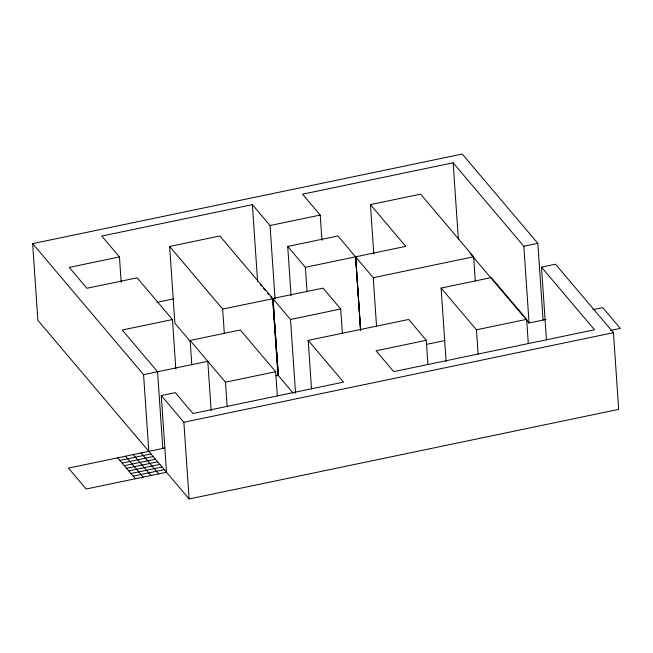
<?xml version="1.0" encoding="UTF-8"?>
<svg xmlns="http://www.w3.org/2000/svg" width="653" height="653" viewBox="0 0 653 653"><rect width="100%" height="100%" fill="white"/><g stroke="black" fill="none" stroke-linecap="round" stroke-linejoin="round"><path stroke-width="0.98" d="M546.455 339.813L541.5 267.15L555.507 264.228L613.445 332.671L618.677 409.374L189.101 498.957L37.882 320.329L32.65 243.626L462.226 154.043L537.835 243.357L543.059 320.06M275.06 299.205L270.04 225.53L252.368 204.658L101.778 236.059L119.45 256.931L121.164 282.161M546.047 319.439L529.061 322.982L523.828 246.279L453.149 162.785L302.559 194.194L320.231 215.066L321.953 240.296M119.45 256.931L69.251 267.404L86.922 288.275L137.122 277.811L172.457 319.554L175.828 369.002M190.578 341.723L174.873 323.17L169.641 246.45L219.841 235.978L272.766 298.494L278.341 375.263M270.04 225.53L320.231 215.066M373.802 254.058L370.431 204.618L420.63 194.145L473.637 256.768L475.286 280.978M291.075 295.866L287.712 246.426L337.903 235.953L373.247 277.705L376.544 326.133M287.712 246.426L305.375 267.297L405.774 246.361L370.431 204.618M156.867 302.363L173.82 298.829M272.766 298.494L323.047 288.128L340.719 309L342.368 333.234M172.457 319.554L122.266 330.018L157.569 371.728L162.801 448.431L164.768 448.023L68.475 468.103L86.172 489.015L166.499 472.258L161.275 395.563L175.273 392.641L192.945 413.512L343.535 382.111L308.192 340.36L408.737 319.456L426.254 340.303L427.903 364.521M169.641 246.45L222.657 309.065L272.938 298.699L290.52 319.472L295.548 393.163M373.247 277.705L473.637 256.768M523.828 246.279L537.835 243.357M191.778 364.66L190.129 340.45L240.328 329.977L275.664 371.72L277.321 395.938M290.52 319.472L340.719 309M446.13 361.762L441.11 288.071L491.301 277.598L526.645 319.341L528.293 343.576M32.65 243.626L143.57 374.651L207.801 361.321L211.172 410.761M190.129 340.45L225.473 382.193L275.664 371.72M426.254 340.303L376.055 350.767L393.726 371.639L594.516 329.773L541.5 267.15M441.11 288.071L476.453 329.814L526.645 319.341M275.901 375.777L278.162 375.418L293.148 393.114M426.18 344.433L445.068 340.491M592.793 309.685L602.743 307.612L620.35 328.41L610.4 330.483M161.275 395.563L183.868 422.254L613.445 332.671M119.932 460.447L151.014 453.966M122.144 463.059L153.226 456.578M124.356 465.671L155.438 459.19M126.568 468.283L157.651 461.802M128.78 470.903L159.863 464.422M131 473.515L162.075 467.034M133.212 476.127L164.287 469.646M470.16 253.405L523.167 316.019M524.481 317.57L529.061 322.982M260.212 284.455L261.518 285.998M263.486 288.316L265.445 290.634M267.412 292.952L268.718 294.503M270.685 296.821L271.991 298.364M141.032 452.97L158.728 473.882M133.261 454.594L150.957 475.498M125.49 456.21L143.195 477.123M117.72 457.835L135.424 478.739M476.453 329.814L478.102 354.04M453.149 162.785L458.382 239.488M355.656 256.809L360.676 330.467M360.619 330.516L355.624 256.776L360.538 330.532M305.375 267.297L307.032 291.516M308.192 340.36L311.497 388.804M273.027 298.445L273.297 302.478M273.452 303.588L273.917 311.563M274.072 312.673L274.603 321.66M274.758 322.77L275.223 330.745M275.378 331.855L275.917 340.842M276.072 341.952L276.537 349.926M276.758 352.049L277.223 360.023M277.378 361.133L277.843 369.108M277.998 370.218L278.268 374.251M272.938 298.699L278.162 375.418M272.627 298.641L277.941 375.467M252.368 204.658L257.592 281.361M222.657 309.065L224.306 333.291M225.473 382.193L227.122 406.403M183.868 422.254L189.101 498.957M143.57 374.651L148.802 451.354"/></g></svg>
